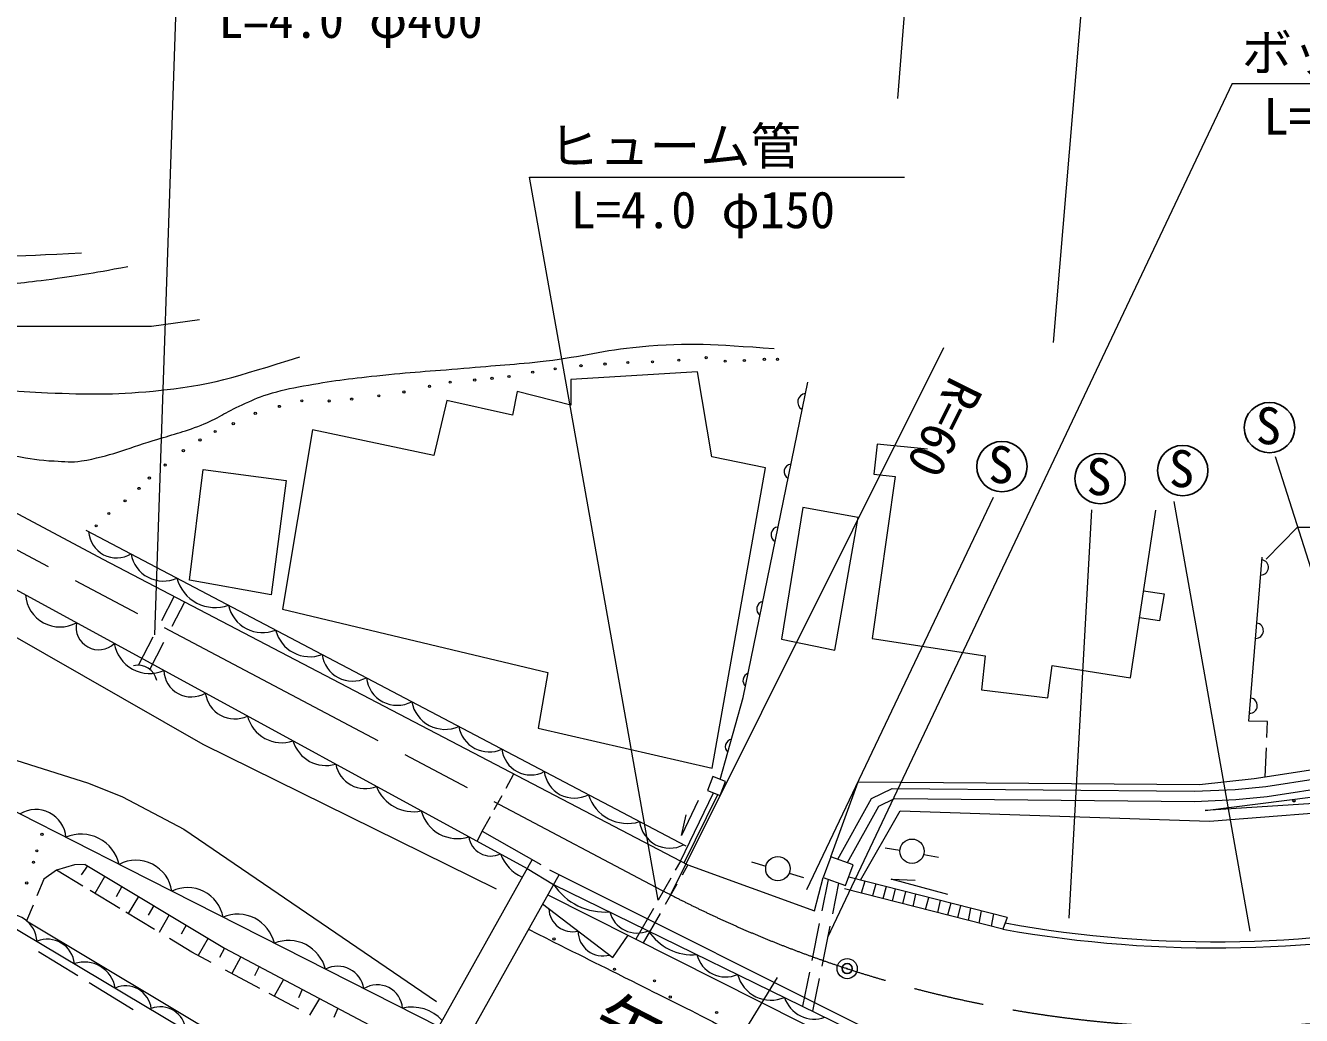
# Model space of a CAD drawing. Units: millimetres, scale not verified. Extents: x 40000 to 680000, y 20000 to 380000.
# Drawn here: x 114801 to 178125, y 271440 to 320593 of the extents above; entities that cross this region are included whole.
import ezdxf
from ezdxf.enums import TextEntityAlignment as Align

# ---------------------------------------------------------------- set-up
doc = ezdxf.new("R2010")
doc.units = ezdxf.units.MM
doc.header["$LTSCALE"] = 1000
doc.header["$PDMODE"] = 32
doc.header["$PDSIZE"] = 500
doc.linetypes.add('CHAIN', pattern=[18.5, 12, -1.5, 3.5, -1.5])
for name, color, linetype, lineweight in [('M-BGD', 7, 'Continuous', 13), ('M-BMK', 2, 'CHAIN', 13), ('M-BMK-SRVR', 3, 'Continuous', 25), ('M-STR-HTXT', 7, 'Continuous', 13)]:
    doc.layers.add(name, color=color, linetype=linetype, lineweight=lineweight)
doc.styles.add('ＭＳ ゴシック', font='')
doc.styles.get('ＭＳ ゴシック').set_extended_font_data('MS Gothic')

msp = doc.modelspace()

# ---------------------------------------------------------------- linework, layer by layer
at = {"layer": 'M-BGD'}
for p, q in [((121057, 305661), (123428, 306000)), ((160358, 304586), (146809, 277438)), ((176814, 299198), (184043, 276471)), ((162826, 297151), (153553, 277679)), ((167697, 296553), (166572, 276279)), ((171797, 296953), (175568, 275627)), ((117793, 295538), (147564, 279859)), ((121559, 291050), (122177, 292251)), ((122078, 290769), (122700, 291977)), ((120416, 288829), (121144, 290243)), ((120973, 288622), (121666, 289968)), ((176322, 283284), (176384, 284726)), ((138650, 282728), (139038, 283433)), ((147309, 279107), (148944, 282496)), ((138067, 281671), (138450, 282365)), ((147481, 279017), (149162, 282408)), ((137471, 280589), (137874, 281320)), ((157458, 279770), (158195, 279641)), ((159379, 279436), (160111, 279308)), ((117640, 277863), (116342, 278648)), ((117873, 278870), (117571, 278424)), ((139943, 279186), (135097, 270517)), ((139692, 278737), (141009, 277951)), ((147309, 279107), (147049, 278655)), ((147679, 278914), (147390, 278411)), ((150829, 279065), (151546, 278851)), ((118738, 278350), (118233, 277504)), ((141278, 278433), (136468, 269827)), ((146824, 278262), (146191, 277160)), ((152697, 278506), (153409, 278293)), ((153959, 276643), (154395, 278285)), ((154641, 278197), (154324, 276643)), ((155156, 278012), (154846, 276492)), ((163511, 276313), (155654, 278314)), ((156459, 278109), (156278, 277513)), ((119483, 276748), (118006, 277641)), ((119586, 277841), (119292, 277336)), ((140721, 277437), (177532, 258881)), ((141009, 277951), (177574, 260053)), ((147127, 277953), (146547, 276943)), ((163306, 275723), (155443, 277726)), ((157000, 277971), (156829, 277373)), ((157507, 277842), (157352, 277239)), ((157962, 277726), (157807, 277124)), ((158338, 276988), (158494, 277591)), ((158968, 277470), (158844, 276859)), ((115179, 276922), (114853, 276138)), ((120404, 277350), (119891, 276501)), ((121162, 276895), (120888, 276426)), ((145961, 276759), (145086, 275236)), ((159470, 276700), (159627, 277302)), ((160072, 276547), (160216, 277152)), ((160719, 277024), (160551, 276425)), ((161078, 276290), (161220, 276896)), ((161704, 276773), (161576, 276163)), ((114853, 276138), (144809, 258222)), ((121201, 275709), (119784, 276566)), ((121933, 276432), (121439, 275565)), ((146298, 276510), (145459, 275049)), ((162124, 276024), (162248, 276634)), ((162841, 276483), (162726, 275870)), ((163511, 276313), (163306, 275723)), ((122769, 275930), (122533, 275473)), ((154193, 276003), (153818, 274164)), ((154721, 275879), (154316, 273894)), ((123865, 275272), (123372, 274417)), ((115448, 274609), (117393, 273423)), ((124678, 274784), (124427, 274314)), ((125485, 274356), (125036, 273527)), ((126436, 272777), (124728, 273692)), ((126393, 273874), (126158, 273417)), ((153702, 273592), (153358, 271906)), ((117960, 273077), (120146, 271743)), ((127600, 273235), (127147, 272397)), ((139568, 252923), (152128, 273331)), ((154191, 273278), (153861, 271660)), ((128361, 271747), (126901, 272529)), ((128538, 272737), (128345, 272314)), ((129386, 272287), (128898, 271460)), ((130297, 271805), (130096, 271342))]:
    msp.add_line(p, q, dxfattribs=at)
for points in [[(100534, 303686), (101267, 303304), (111659, 297956), (113437, 296856), (118645, 294098)], [(149274, 283159), (150416, 287227), (153618, 302892)], [(65697, 290282), (91560, 299013), (98692, 301110), (139692, 278737)], [(159561, 299563), (157065, 299806), (156897, 298310), (157953, 298198), (156813, 290160), (162421, 289291), (162239, 287608), (165534, 287216), (165758, 288814), (169642, 288211), (170893, 296532)], [(80925, 292876), (83919, 293967), (87791, 295323), (90493, 296178), (92609, 296686), (94303, 296940), (96589, 296940), (97859, 296856), (99298, 296602), (101499, 296009), (104886, 294824), (111744, 291691), (123597, 284918), (138160, 277721)], [(176367, 294090), (177924, 295685), (178801, 295692)], [(118645, 294098), (147679, 278914), (153959, 276643)], [(176406, 285236), (176440, 286030), (175515, 286058), (176170, 294193)], [(170289, 292519), (171303, 292368), (171076, 291035), (170088, 291182)], [(77876, 288014), (84143, 290082), (88207, 291268), (92355, 291776), (96843, 291776), (100737, 291098), (103277, 290082), (109627, 286103), (111151, 285341), (113353, 284410), (117925, 282970), (119618, 282293), (122666, 280684), (135197, 272133)], [(154769, 279325), (156122, 283038), (173063, 282908), (175776, 283199), (179113, 283718), (186669, 285968), (197198, 285214), (207142, 286038), (211951, 287776), (214446, 288337), (215891, 291335)], [(155117, 279200), (156782, 282212), (157810, 282717), (172802, 282570), (174840, 282663), (176360, 282810), (178924, 283201), (187444, 285561), (189014, 285547), (191229, 285070), (194762, 284636), (197973, 284621), (207436, 285701), (214796, 287804), (215413, 288898), (216228, 291263)], [(155594, 279029), (157144, 281833), (157924, 282216), (172811, 282070), (174875, 282164), (176422, 282313), (179852, 282837), (187573, 284975), (189367, 284959), (191146, 284577), (194730, 284136), (198000, 284121), (207106, 285160), (215177, 287466), (215669, 288339), (216646, 291174)], [(93058, 288830), (93955, 289054), (95404, 289157), (96937, 289129), (98021, 289045), (99320, 288671), (102250, 287774), (104199, 286863), (107339, 285208), (114532, 281451), (119859, 278731), (135307, 270893)], [(156237, 278166), (158202, 281594), (173567, 281096), (181580, 281713), (187132, 283508), (188884, 283508), (194850, 282431), (202596, 283125), (208442, 284009), (216515, 287486)], [(148185, 282117), (147354, 280369), (147587, 281407)], [(137218, 280086), (137471, 280589), (140381, 278937)], [(112059, 279881), (112868, 278209), (113583, 276191), (164971, 245508)], [(117766, 278934), (117232, 278916), (116342, 278648), (115718, 278215), (115368, 277374)], [(117766, 278934), (124678, 274784), (135691, 268944), (146212, 263357)], [(140804, 278670), (157328, 270405), (160167, 269185), (162564, 268344), (164604, 267776), (166370, 267313), (178000, 260584)], [(160580, 277447), (157766, 278204), (158953, 278167)], [(140464, 276977), (143954, 274314), (144707, 275427)], [(124020, 274071), (123055, 274587), (121942, 275260)]]:
    msp.add_lwpolyline(points, dxfattribs=at)
for points in [[(127558, 291615), (140716, 288467), (140239, 285705), (148875, 283723), (151532, 298639), (148861, 299185), (148146, 303391), (141858, 303013), (141858, 301751), (139209, 302424), (138977, 301246), (135718, 301982), (135066, 299249), (129041, 300521)], [(123616, 298555), (127737, 298008), (126994, 292320), (122933, 293059)], [(153372, 296657), (152324, 290124), (154962, 289582), (156127, 296173)], [(173351, 281611), (181321, 282621), (186684, 284387), (188051, 284450), (189123, 284429), (191626, 283939), (193533, 283770), (195318, 283705), (197346, 283724), (198851, 283873), (208104, 284820), (213396, 286635), (208167, 284448), (203120, 283656), (194960, 282941), (188778, 283929), (186717, 283866), (180807, 282100)], [(148913, 283303), (148639, 282618), (149271, 282365), (149546, 283050)], [(154769, 279325), (154395, 278285), (155501, 277888), (155875, 278928)]]:
    msp.add_lwpolyline(points, close=True, dxfattribs=at)
for centre, radius in [((147226, 303980), 53.3), ((148581, 304101), 53.3), ((149525, 303924), 53.3), ((150478, 303961), 53.3), ((151469, 304017), 53.3), ((152123, 304017), 53.3), ((139973, 303382), 53.3), ((141085, 303550), 53.3), ((142366, 303700), 53.3), ((143562, 303784), 53.3), ((144693, 303858), 53.3), ((145917, 303896), 53.3), ((134851, 302681), 53.3), ((135879, 302886), 53.3), ((137094, 302989), 53.3), ((137954, 303073), 53.3), ((138795, 303167), 53.3), ((130991, 302045), 53.3), ((132337, 302204), 53.3), ((133580, 302400), 53.3), ((127402, 301681), 53.3), ((128514, 301961), 53.3), ((129869, 301952), 53.3), ((125112, 300821), 53.3), ((126205, 301335), 53.3), ((124214, 300438), 53.3), ((122635, 299484), 53.3), ((123457, 300017), 53.3), ((121733, 298769), 53.3), ((120434, 297610), 53.3), ((120948, 298124), 53.3), ((119742, 296993), 53.3), ((118938, 296367), 53.3), ((118310, 295749), 53.3), ((177755, 282094), 53.3), ((115617, 280432), 53.3), ((158797, 279595), 604), ((115365, 279619), 53.3), ((152138, 278733), 604), ((115196, 279049), 53.3), ((114860, 278021), 53.3), ((141026, 275238), 53.3), ((144029, 273736), 53.3), ((146019, 273161), 53.3), ((146798, 272357), 53.3), ((149099, 271592), 53.3)]:
    msp.add_circle(centre, radius, dxfattribs=at)
at = {"layer": 'M-BGD', "lineweight": 25}
for centre in [(176537, 300626), (163260, 298695), (172231, 298497), (168130, 298097)]:
    msp.add_circle(centre, 1250, dxfattribs=at)
at = {"layer": 'M-BGD'}
for centre, radius, start, end in [((153544, 301902), 421, 95.84946, 241.04664), ((152819, 298442), 372, 95.37192, 241.52418), ((119326, 295553), 1394, 183.67505, 300.77636), ((152186, 295308), 387, 95.81734, 241.07875), ((121638, 294634), 1624, 189.874, 294.57741), ((176105, 293689), 382, 269.01326, 81.77414), ((124219, 293665), 1972, 194.92784, 289.52357), ((116509, 292442), 1712, 184.11556, 298.6419), ((151483, 291622), 391, 103.57531, 233.32078), ((126561, 292170), 1722, 192.15754, 292.29388), ((118429, 290723), 1121, 168.86846, 313.889), ((175852, 290548), 382, 269.01326, 81.77414), ((128915, 291009), 1755, 194.29138, 290.16003), ((120958, 290197), 1774, 189.11729, 293.64017), ((120369, 287850), 980, 13.06726, 102.51964), ((131029, 289563), 1522, 187.60002, 296.85139), ((123025, 288611), 1356, 181.66858, 301.08888), ((133251, 288386), 1545, 186.73939, 297.71202), ((150798, 288068), 390, 110.41061, 226.48549), ((125193, 287649), 1482, 187.73009, 295.02737), ((135617, 287322), 1675, 190.43545, 294.01597), ((175552, 286825), 382, 269.01326, 81.77414), ((127515, 286732), 1747, 194.09996, 288.6575), ((137814, 286065), 1539, 190.24157, 294.20985), ((129715, 285561), 1711, 196.43931, 286.31816), ((149902, 284787), 373, 100.50453, 228.14679), ((139872, 284819), 1435, 186.30746, 298.14395), ((131664, 284201), 1495, 190.87634, 291.88112), ((142040, 283731), 1502, 186.77662, 297.67479), ((134031, 283492), 1933, 200.5545, 282.20296), ((144682, 283013), 2038, 197.49277, 286.95865), ((115315, 280177), 1496, 4.31507, 121.59392), ((136221, 282064), 1840, 194.51733, 288.24013), ((146774, 281257), 1510, 187.36613, 297.08528), ((117565, 278513), 1931, 12.79701, 113.11198), ((137897, 280466), 1110, 187.74847, 295.00899), ((140369, 280252), 2154, 201.58723, 244.73721), ((120283, 277346), 1801, 8.51575, 117.63598), ((122840, 275995), 1793, 10.56381, 115.63327), ((143562, 279633), 3057, 213.37458, 274.46416), ((141940, 276760), 1162, 181.08762, 284.21595), ((113947, 275045), 1427, 3.1088, 107.92326), ((125330, 274598), 1873, 13.35283, 112.84424), ((145157, 276933), 1402, 194.40089, 293.43785), ((173831, 334959), 60164, 259.92505, 282.52316), ((173777, 332658), 57559, 259.62972, 282.93041), ((143455, 275628), 1230, 179.74984, 285.55372), ((147894, 277046), 2589, 212.69787, 275.14087), ((115887, 273877), 1348, 5.84079, 112.47856), ((127852, 273264), 1900, 14.58931, 111.60776), ((149540, 274807), 1455, 193.51449, 294.32424), ((117722, 272539), 1556, 9.7933, 108.52604), ((130289, 272565), 1321, 9.28219, 116.91488), ((132253, 271696), 1268, 4.78718, 121.40989), ((151789, 273899), 1701, 194.19273, 293.64601), ((119763, 271618), 1290, 7.49524, 113.17069), ((153938, 272798), 1537, 197.33671, 290.50203), ((121496, 270616), 1255, 4.72236, 111.19873), ((133982, 269849), 2008, 41.98862, 103.42843)]:
    msp.add_arc(centre, radius, start, end, dxfattribs=at)
for points, knots in [([(64839, 317684), (66467, 318117), (66878, 318225), (68186, 318568), (70433, 319158), (71627, 319893), (73944, 320054), (75355, 320152), (76180, 320020), (77539, 319631), (78364, 319395), (78736, 319032), (79486, 318615), (82109, 317157), (83483, 316176), (86005, 314551), (87285, 313726), (87954, 313191), (89223, 312350), (90698, 311371), (91502, 310783), (93033, 309894), (95438, 308497), (96811, 307755), (99298, 306508), (99986, 306163), (100371, 305970), (101076, 305661), (101959, 305274), (102456, 305061), (103362, 304730), (104983, 304137), (105908, 303826), (107595, 303460), (110790, 302767), (112626, 302483), (115893, 302359), (117942, 302281), (119100, 302251), (121142, 302444), (124049, 302717), (125154, 303140), (128423, 304137)], [0, 0, 0, 0, 1, 1, 1, 2, 2, 2, 3, 3, 3, 4, 4, 4, 5, 5, 5, 6, 6, 6, 7, 7, 7, 8, 8, 8, 9, 9, 9, 10, 10, 10, 11, 11, 11, 12, 12, 12, 13, 13, 13, 14, 14, 14, 14]), ([(84651, 319885), (86953, 318056), (87569, 317511), (89561, 316160), (90412, 315583), (90881, 315248), (91763, 314720), (92410, 314333), (92770, 314103), (93456, 313789), (95667, 312776), (96902, 312176), (99213, 311418), (100128, 311118), (100650, 310976), (101584, 310741), (102767, 310443), (103434, 310292), (104632, 310064), (106667, 309676), (107818, 309493), (109881, 309302), (112878, 309024), (113996, 309136), (117586, 309302)], [0, 0, 0, 0, 1, 1, 1, 2, 2, 2, 3, 3, 3, 4, 4, 4, 5, 5, 5, 6, 6, 6, 7, 7, 7, 8, 8, 8, 8]), ([(73390, 315906), (74364, 316113), (74671, 316191), (75507, 316244), (76167, 316287), (76539, 316271), (77200, 316244), (77532, 316231), (77722, 316232), (78047, 316160), (79272, 315888), (79952, 315663), (81095, 315144), (84827, 313448), (86702, 312065), (90313, 310123), (93165, 308589), (94779, 307761), (97635, 306236), (98484, 305782), (98952, 305513), (99806, 305068), (101091, 304398), (101801, 304002), (103108, 303375), (104189, 302856), (104798, 302571), (105902, 302105), (106983, 301649), (107590, 301394), (108696, 301004), (110304, 300438), (111215, 300150), (112845, 299650), (113405, 299478), (113708, 299332), (114284, 299226), (115038, 299088), (115465, 299007), (116231, 298972), (116760, 298948), (117065, 298883), (117586, 298972), (119010, 299217), (119761, 299565), (121142, 299988), (122072, 300274), (122605, 300400), (123513, 300750), (124341, 301070), (124736, 301401), (125545, 301766), (126032, 301986), (126305, 302114), (126815, 302274), (127496, 302488), (127890, 302570), (128593, 302698), (130005, 302954), (130806, 303050), (132233, 303206), (133916, 303389), (134865, 303431), (136551, 303579), (138148, 303719), (139047, 303756), (140639, 303943), (142457, 304157), (143449, 304479), (145272, 304645), (147874, 304882), (148864, 304761), (151961, 304560)], [0, 0, 0, 0, 1, 1, 1, 2, 2, 2, 3, 3, 3, 4, 4, 4, 5, 5, 5, 6, 6, 6, 7, 7, 7, 8, 8, 8, 9, 9, 9, 10, 10, 10, 11, 11, 11, 12, 12, 12, 13, 13, 13, 14, 14, 14, 15, 15, 15, 16, 16, 16, 17, 17, 17, 18, 18, 18, 19, 19, 19, 20, 20, 20, 21, 21, 21, 22, 22, 22, 23, 23, 23, 24, 24, 24, 24]), ([(112337, 307608), (114010, 307751), (114467, 307795), (115825, 307970), (117413, 308174), (117940, 308275), (119872, 308624)], [0, 0, 0, 0, 1, 1, 1, 2, 2, 2, 2]), ([(139762, 275720), (142260, 274471), (142887, 274158), (144888, 273153), (146451, 272367), (147339, 271950), (148888, 271138), (150514, 270287), (151385, 269737), (153001, 268867), (154275, 268181), (154976, 267772), (156281, 267147), (157450, 266588), (158156, 266388), (159338, 265858), (160366, 265396), (160951, 265154), (161945, 264624), (162884, 264124), (163394, 263812), (164291, 263241), (165190, 262668), (165667, 262307), (166535, 261689), (167337, 261118), (167752, 260749), (168572, 260203), (169221, 259771), (169582, 259517), (170283, 259175), (170948, 258849), (171337, 258680), (172058, 258511), (172807, 258336), (173244, 258311), (174012, 258278), (174661, 258249), (175028, 258260), (175676, 258315), (176426, 258378), (176698, 258442), (177578, 258629)], [0, 0, 0, 0, 1, 1, 1, 2, 2, 2, 3, 3, 3, 4, 4, 4, 5, 5, 5, 6, 6, 6, 7, 7, 7, 8, 8, 8, 9, 9, 9, 10, 10, 10, 11, 11, 11, 12, 12, 12, 13, 13, 13, 14, 14, 14, 14])]:
    msp.add_open_spline(points, degree=3, knots=knots, dxfattribs=at)
msp.add_open_spline([(112421, 305661), (116739, 305661), (116739, 305661), (121057, 305661)], degree=3, dxfattribs=at)
at = {"layer": 'M-BMK'}
msp.add_line((88957, 307968), (146368, 277668), dxfattribs=at)
msp.add_arc((173896, 329828), 58978, 242.17645, 283.4323, dxfattribs=at)
at = {"layer": 'M-BMK-SRVR', "lineweight": 13}
msp.add_circle((155578, 273767), 500, dxfattribs=at)
at = {"layer": 'M-BMK-SRVR'}
msp.add_point((155578, 273767), dxfattribs=at)
at = {"layer": 'M-STR-HTXT'}
for p, q in [((158094, 316977), (159083, 329257)), ((165810, 304848), (167861, 329256)), ((121214, 290344), (122320, 322516)), ((174683, 317710), (154606, 275315)), ((174683, 317710), (199800, 317710)), ((139810, 313070), (158419, 313070)), ((146191, 277160), (139810, 313070))]:
    msp.add_line(p, q, dxfattribs=at)

# ---------------------------------------------------------------- texts
at = {"layer": 'M-BGD', "style": 'ＭＳ ゴシック'}
for s, height, rotation, p in [('R=60', 1833, 243.477, (160219, 303504)), ('矢 井 川', 2566, 332.74, (142221, 269625))]:
    msp.add_text(s, height=height, rotation=rotation, dxfattribs=at).set_placement(p, align=Align.BOTTOM_LEFT)
for p in [(175858, 299252), (162581, 297321), (171552, 297123), (167451, 296723)]:
    msp.add_text('S', height=1833, dxfattribs=at).set_placement(p, align=Align.BOTTOM_LEFT)
at = {"layer": 'M-STR-HTXT', "style": 'ＭＳ ゴシック'}
for s, p in [('L=4.0 φ400', (124369, 319426)), ('ボックスカルバート', (175159, 317786)), ('L=7.0 H= 0.9W=0.6', (176240, 314619)), ('ヒューム管', (140777, 313146)), ('L=4.0 φ150', (141859, 309979))]:
    msp.add_text(s, height=1833, dxfattribs=at).set_placement(p, align=Align.BOTTOM_LEFT)

doc.saveas('drawing.dxf')
